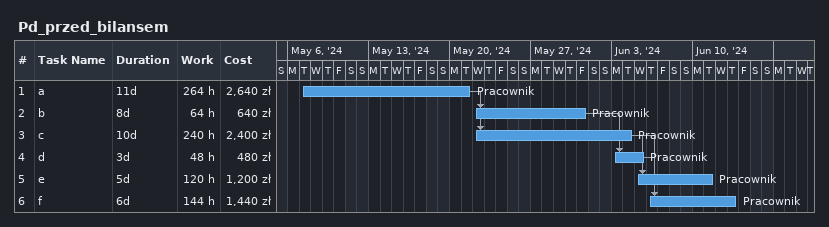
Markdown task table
Pd_przed_bilansem

| ID | Task | Duration | Start | Finish | Predecessors | Resources | Work (h) | Cost (zł) |
|---|---|---|---|---|---|---|---|---|
| 1 | a | 11d | 2024-05-07 | 2024-05-21 |  | Pracownik | 264 | 2640 |
| 2 | b | 8d | 2024-05-22 | 2024-05-31 | 1 | Pracownik | 64 | 640 |
| 3 | c | 10d | 2024-05-22 | 2024-06-04 | 1 | Pracownik | 240 | 2400 |
| 4 | d | 3d | 2024-06-03 | 2024-06-05 | 2 | Pracownik | 48 | 480 |
| 5 | e | 5d | 2024-06-05 | 2024-06-11 | 3 | Pracownik | 120 | 1200 |
| 6 | f | 6d | 2024-06-06 | 2024-06-13 | 3, 4 | Pracownik | 144 | 1440 |
